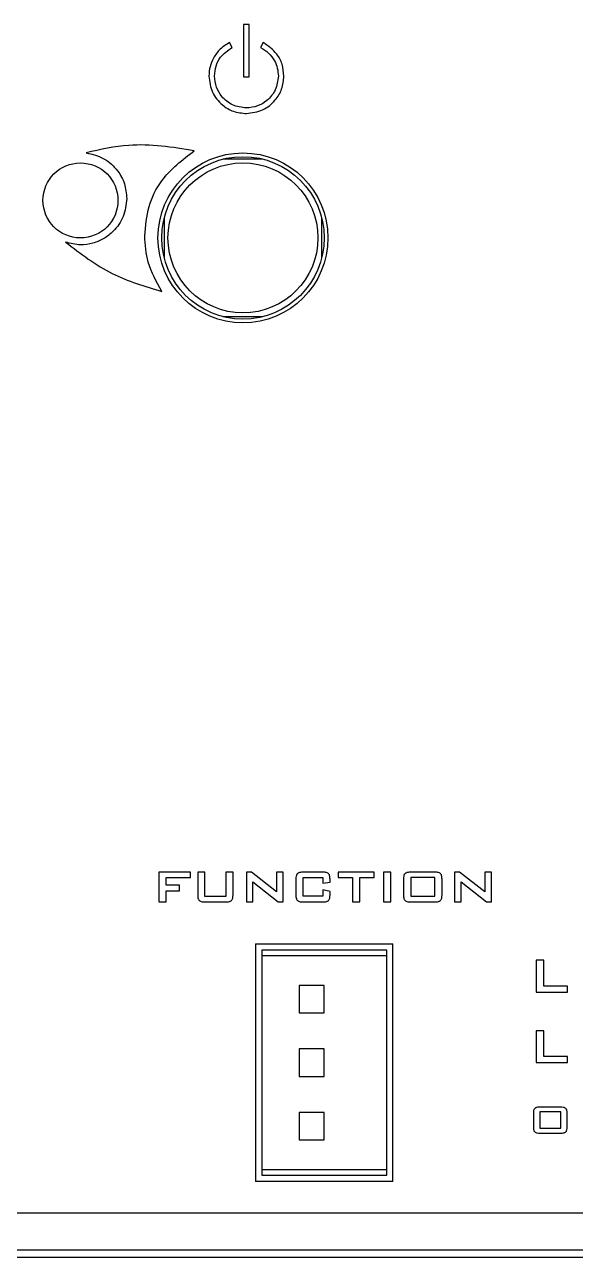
# Model space of a CAD drawing. Header units: millimetres. Extents: x 8 to 774, y 1 to 562.
# Drawn here: x 150.16 to 172.19, y 260.76 to 310.08 of the extents above; entities that cross this region are included whole.
import ezdxf

# ---------------------------------------------------------------- set-up
doc = ezdxf.new("R2010")
doc.units = ezdxf.units.MM
doc.layers.get('0').update_dxf_attribs({"lineweight": 9})

# ---------------------------------------------------------------- blocks, each defined once
blk = doc.blocks.new('A$C396656B2')
at = {"color": 7, "linetype": 'Continuous', "lineweight": 30}
for p, q in [((41.002, -40.968), (40.781, -40.968)), ((40.781, -40.968), (40.781, -43.051)), ((41.002, -43.051), (41.002, -40.968)), ((40.32, -41.882), (40.221, -41.683)), ((41.562, -41.683), (41.462, -41.882)), ((40.781, -43.051), (41.002, -43.051)), ((41.554, -46.35), (39.954, -46.35)), ((37.604, -48.7), (37.604, -50.3)), ((43.904, -50.3), (43.904, -48.7)), ((39.954, -52.65), (41.554, -52.65)), ((38.659, -74.877), (37.393, -74.877)), ((37.393, -74.877), (37.393, -76.07)), ((38.659, -75.09), (38.659, -74.877)), ((39.234, -74.877), (38.944, -74.877)), ((38.944, -74.877), (38.944, -75.787)), ((39.234, -75.847), (39.234, -74.877)), ((40.358, -74.877), (40.065, -74.877)), ((40.065, -74.877), (40.065, -75.847)), ((40.358, -75.787), (40.358, -74.877)), ((41.089, -74.877), (40.889, -74.877)), ((40.889, -74.877), (40.889, -76.07)), ((42.101, -75.669), (41.089, -74.877)), ((42.365, -74.877), (42.101, -74.877)), ((42.101, -74.877), (42.101, -75.669)), ((42.365, -76.07), (42.365, -74.877)), ((43.925, -74.877), (43.179, -74.877)), ((46.004, -74.877), (44.56, -74.877)), ((44.56, -74.877), (44.56, -75.09)), ((46.004, -75.09), (46.004, -74.877)), ((46.67, -74.877), (46.38, -74.877)), ((46.38, -74.877), (46.38, -76.07)), ((46.67, -76.07), (46.67, -74.877)), ((48.406, -74.877), (47.483, -74.877)), ((49.419, -74.877), (49.219, -74.877)), ((49.219, -74.877), (49.219, -76.07)), ((50.432, -75.669), (49.419, -74.877)), ((50.695, -74.877), (50.432, -74.877)), ((50.432, -74.877), (50.432, -75.669)), ((50.695, -76.07), (50.695, -74.877)), ((37.686, -75.402), (37.686, -75.09)), ((37.686, -75.09), (38.659, -75.09)), ((38.21, -75.402), (37.686, -75.402)), ((38.21, -75.623), (38.21, -75.402)), ((41.153, -76.07), (41.153, -75.265)), ((41.153, -75.265), (42.163, -76.07)), ((42.869, -75.158), (42.869, -75.787)), ((43.16, -75.841), (43.16, -75.096)), ((43.16, -75.096), (43.944, -75.096)), ((43.944, -75.096), (43.944, -75.316)), ((43.944, -75.316), (44.237, -75.273)), ((44.237, -75.273), (44.237, -75.158)), ((44.56, -75.09), (45.136, -75.09)), ((45.136, -75.09), (45.136, -76.07)), ((45.427, -76.07), (45.427, -75.09)), ((45.427, -75.09), (46.004, -75.09)), ((47.173, -75.158), (47.173, -75.787)), ((48.426, -75.096), (47.463, -75.096)), ((47.463, -75.096), (47.463, -75.841)), ((48.426, -75.841), (48.426, -75.096)), ((48.716, -75.787), (48.716, -75.158)), ((49.484, -76.07), (49.484, -75.265)), ((49.484, -75.265), (50.494, -76.07)), ((37.686, -76.07), (37.686, -75.623)), ((37.686, -75.623), (38.21, -75.623)), ((40.065, -75.847), (39.234, -75.847)), ((43.944, -75.841), (43.16, -75.841)), ((44.237, -75.647), (43.944, -75.588)), ((43.944, -75.588), (43.944, -75.841)), ((44.237, -75.787), (44.237, -75.647)), ((47.463, -75.841), (48.426, -75.841)), ((37.393, -76.07), (37.686, -76.07)), ((39.254, -76.07), (40.044, -76.07)), ((40.889, -76.07), (41.153, -76.07)), ((42.163, -76.07), (42.365, -76.07)), ((43.179, -76.07), (43.925, -76.07)), ((45.136, -76.07), (45.427, -76.07)), ((46.38, -76.07), (46.67, -76.07)), ((47.483, -76.07), (48.406, -76.07)), ((49.219, -76.07), (49.484, -76.07)), ((50.494, -76.07), (50.695, -76.07)), ((41.255, -77.75), (41.255, -87.251)), ((41.255, -77.75), (46.754, -77.75)), ((46.754, -87.251), (46.754, -77.75)), ((46.504, -78), (41.504, -78)), ((41.504, -78), (41.504, -87)), ((46.504, -78.22), (41.504, -78.22)), ((46.504, -87), (46.504, -78)), ((52.784, -78.402), (52.488, -78.402)), ((52.488, -78.402), (52.488, -79.677)), ((52.784, -79.437), (52.784, -78.402)), ((44.004, -79.41), (43.004, -79.41)), ((43.004, -79.41), (43.004, -80.51)), ((44.004, -80.51), (44.004, -79.41)), ((52.488, -79.677), (53.74, -79.677)), ((53.74, -79.437), (52.784, -79.437)), ((53.74, -79.677), (53.74, -79.437)), ((43.004, -80.51), (44.004, -80.51)), ((52.488, -81.225), (52.488, -82.499)), ((52.784, -81.225), (52.488, -81.225)), ((52.784, -82.259), (52.784, -81.225)), ((43.004, -81.95), (43.004, -83.05)), ((44.004, -81.95), (43.004, -81.95)), ((44.004, -83.05), (44.004, -81.95)), ((53.74, -82.259), (52.784, -82.259)), ((53.74, -82.499), (53.74, -82.259)), ((52.488, -82.499), (53.74, -82.499)), ((43.004, -83.05), (44.004, -83.05)), ((53.449, -84.278), (52.641, -84.278)), ((44.004, -84.49), (43.004, -84.49)), ((43.004, -84.49), (43.004, -85.59)), ((44.004, -85.59), (44.004, -84.49)), ((52.37, -84.524), (52.37, -85.074)), ((53.465, -84.469), (52.624, -84.469)), ((52.624, -84.469), (52.624, -85.122)), ((53.465, -85.122), (53.465, -84.469)), ((53.72, -85.074), (53.72, -84.524)), ((52.624, -85.122), (53.465, -85.122)), ((52.641, -85.322), (53.449, -85.322)), ((43.004, -85.59), (44.004, -85.59)), ((41.504, -86.78), (46.504, -86.78)), ((46.754, -87.251), (41.255, -87.251)), ((41.504, -87), (46.504, -87)), ((30.255, -88.501), (85.255, -88.501)), ((87.754, -90), (27.754, -90)), ((88.043, -90.289), (27.466, -90.289))]:
    blk.add_line(p, q, dxfattribs=at)
for centre, radius in [((40.754, -49.5), 3.4), ((40.754, -49.5), 3.25), ((34.255, -48), 1.5), ((40.754, -49.5), 3)]:
    blk.add_circle(centre, radius, dxfattribs=at)
for points, knots in [([(40.221, -41.683), (40.09, -41.764), (39.829, -41.925), (39.572, -42.276), (39.418, -42.649), (39.401, -42.897), (39.391, -43.023)], [0, 0, 0, 0, 0.276078, 0.551849, 0.772177, 1, 1, 1, 1]), ([(39.613, -43.023), (39.626, -42.888), (39.651, -42.622), (39.872, -42.191), (40.151, -41.998), (40.32, -41.882)], [0, 0, 0, 0, 0.288872, 0.567667, 1, 1, 1, 1]), ([(41.462, -41.882), (41.573, -41.95), (41.796, -42.087), (42.015, -42.386), (42.146, -42.705), (42.161, -42.916), (42.169, -43.023)], [0, 0, 0, 0, 0.276277, 0.551991, 0.772211, 1, 1, 1, 1]), ([(42.392, -43.023), (42.377, -42.864), (42.347, -42.552), (42.088, -42.046), (41.761, -41.82), (41.562, -41.683)], [0, 0, 0, 0, 0.288892, 0.567735, 1, 1, 1, 1]), ([(39.391, -43.023), (39.42, -43.247), (39.477, -43.686), (39.878, -44.174), (40.368, -44.47), (40.715, -44.505), (40.891, -44.523)], [0, 0, 0, 0, 0.283695, 0.55797, 0.775103, 1, 1, 1, 1]), ([(40.891, -44.301), (40.701, -44.276), (40.327, -44.227), (39.912, -43.886), (39.66, -43.469), (39.629, -43.174), (39.613, -43.023)], [0, 0, 0, 0, 0.283706, 0.557881, 0.774992, 1, 1, 1, 1]), ([(42.169, -43.023), (42.144, -43.214), (42.095, -43.588), (41.754, -44.003), (41.338, -44.255), (41.042, -44.286), (40.891, -44.301)], [0, 0, 0, 0, 0.283723, 0.557859, 0.774938, 1, 1, 1, 1]), ([(40.891, -44.523), (41.115, -44.494), (41.555, -44.437), (42.043, -44.037), (42.338, -43.547), (42.374, -43.2), (42.392, -43.023)], [0, 0, 0, 0, 0.28368, 0.557945, 0.775072, 1, 1, 1, 1]), ([(38.807, -46.014), (37.93, -45.874), (36.479, -45.644), (35.053, -45.966), (34.488, -46.094)], [0, 0, 0, 0, 0.604113, 1, 1, 1, 1]), ([(34.488, -46.094), (34.734, -46.155), (35.218, -46.275), (35.737, -46.759), (36.051, -47.327), (36.088, -47.722), (36.107, -47.923)], [0, 0, 0, 0, 0.281315, 0.555999, 0.773916, 1, 1, 1, 1]), ([(36.825, -49.423), (36.861, -49.027), (36.931, -48.249), (37.544, -46.977), (38.33, -46.378), (38.807, -46.014)], [0, 0, 0, 0, 0.289009, 0.568017, 1, 1, 1, 1]), ([(36.107, -47.923), (36.079, -48.17), (36.023, -48.655), (35.64, -49.199), (35.199, -49.542), (34.748, -49.73), (34.216, -49.811), (33.856, -49.72), (33.659, -49.669)], [0, 0, 0, 0, 0.210058, 0.412842, 0.548145, 0.685342, 0.827316, 1, 1, 1, 1]), ([(33.659, -49.669), (34.26, -50.13), (35.424, -51.022), (36.83, -51.437), (37.51, -51.638)], [0, 0, 0, 0, 0.516145, 1, 1, 1, 1]), ([(37.51, -51.638), (37.294, -51.258), (36.903, -50.567), (36.849, -49.778), (36.825, -49.423)], [0, 0, 0, 0, 0.550543, 1, 1, 1, 1]), ([(42.933, -74.936), (42.922, -74.949), (42.897, -74.978), (42.873, -75.055), (42.871, -75.117), (42.869, -75.158)], [0, 0, 0, 0, 0.218887, 0.477615, 1, 1, 1, 1]), ([(43.179, -74.877), (43.123, -74.878), (43.05, -74.881), (42.968, -74.91), (42.944, -74.928), (42.933, -74.936)], [0, 0, 0, 0, 0.651984, 0.840606, 1, 1, 1, 1]), ([(44.173, -74.936), (44.159, -74.925), (44.126, -74.902), (44.04, -74.881), (43.971, -74.878), (43.925, -74.877)], [0, 0, 0, 0, 0.205532, 0.463065, 1, 1, 1, 1]), ([(44.237, -75.158), (44.235, -75.107), (44.232, -75.041), (44.201, -74.967), (44.182, -74.946), (44.173, -74.936)], [0, 0, 0, 0, 0.638521, 0.830177, 1, 1, 1, 1]), ([(47.236, -74.936), (47.225, -74.949), (47.201, -74.978), (47.177, -75.055), (47.174, -75.117), (47.173, -75.158)], [0, 0, 0, 0, 0.218107, 0.476911, 1, 1, 1, 1]), ([(47.483, -74.877), (47.426, -74.878), (47.353, -74.881), (47.271, -74.909), (47.247, -74.928), (47.236, -74.936)], [0, 0, 0, 0, 0.652692, 0.841003, 1, 1, 1, 1]), ([(48.654, -74.936), (48.639, -74.925), (48.607, -74.902), (48.521, -74.881), (48.453, -74.878), (48.406, -74.877)], [0, 0, 0, 0, 0.203688, 0.460974, 1, 1, 1, 1]), ([(48.716, -75.158), (48.714, -75.107), (48.712, -75.041), (48.681, -74.967), (48.662, -74.946), (48.654, -74.936)], [0, 0, 0, 0, 0.639621, 0.830988, 1, 1, 1, 1]), ([(38.944, -75.787), (38.946, -75.839), (38.949, -75.905), (38.98, -75.98), (38.999, -76.001), (39.008, -76.011)], [0, 0, 0, 0, 0.641156, 0.832042, 1, 1, 1, 1]), ([(40.293, -76.01), (40.304, -75.997), (40.329, -75.968), (40.354, -75.891), (40.357, -75.829), (40.358, -75.787)], [0, 0, 0, 0, 0.219898, 0.478149, 1, 1, 1, 1]), ([(42.869, -75.787), (42.871, -75.839), (42.874, -75.905), (42.906, -75.979), (42.925, -76.001), (42.934, -76.011)], [0, 0, 0, 0, 0.64087, 0.831951, 1, 1, 1, 1]), ([(44.173, -76.01), (44.184, -75.997), (44.209, -75.968), (44.233, -75.891), (44.236, -75.829), (44.237, -75.787)], [0, 0, 0, 0, 0.21911, 0.477437, 1, 1, 1, 1]), ([(47.173, -75.787), (47.175, -75.839), (47.177, -75.905), (47.208, -75.979), (47.227, -76.001), (47.236, -76.011)], [0, 0, 0, 0, 0.641975, 0.832766, 1, 1, 1, 1]), ([(48.652, -76.011), (48.663, -75.997), (48.688, -75.969), (48.712, -75.891), (48.715, -75.829), (48.716, -75.787)], [0, 0, 0, 0, 0.216687, 0.475018, 1, 1, 1, 1]), ([(39.008, -76.011), (39.023, -76.021), (39.056, -76.045), (39.14, -76.066), (39.208, -76.068), (39.254, -76.07)], [0, 0, 0, 0, 0.207625, 0.46545, 1, 1, 1, 1]), ([(40.044, -76.07), (40.101, -76.068), (40.174, -76.066), (40.257, -76.037), (40.282, -76.018), (40.293, -76.01)], [0, 0, 0, 0, 0.651544, 0.840152, 1, 1, 1, 1]), ([(42.934, -76.011), (42.948, -76.021), (42.981, -76.045), (43.066, -76.066), (43.133, -76.068), (43.179, -76.07)], [0, 0, 0, 0, 0.209547, 0.468075, 1, 1, 1, 1]), ([(43.925, -76.07), (43.981, -76.068), (44.055, -76.066), (44.138, -76.037), (44.162, -76.018), (44.173, -76.01)], [0, 0, 0, 0, 0.652613, 0.840927, 1, 1, 1, 1]), ([(47.236, -76.011), (47.251, -76.021), (47.283, -76.045), (47.368, -76.066), (47.437, -76.068), (47.483, -76.07)], [0, 0, 0, 0, 0.207127, 0.464667, 1, 1, 1, 1]), ([(48.406, -76.07), (48.463, -76.068), (48.535, -76.066), (48.617, -76.037), (48.641, -76.019), (48.652, -76.011)], [0, 0, 0, 0, 0.651541, 0.840087, 1, 1, 1, 1]), ([(52.425, -84.329), (52.415, -84.341), (52.394, -84.366), (52.373, -84.434), (52.371, -84.488), (52.37, -84.524)], [0, 0, 0, 0, 0.216952, 0.475518, 1, 1, 1, 1]), ([(52.641, -84.278), (52.591, -84.279), (52.527, -84.281), (52.455, -84.306), (52.435, -84.322), (52.425, -84.329)], [0, 0, 0, 0, 0.653685, 0.841741, 1, 1, 1, 1]), ([(53.665, -84.329), (53.653, -84.32), (53.624, -84.3), (53.549, -84.281), (53.489, -84.279), (53.449, -84.278)], [0, 0, 0, 0, 0.204592, 0.462091, 1, 1, 1, 1]), ([(53.72, -84.524), (53.718, -84.479), (53.716, -84.421), (53.689, -84.357), (53.673, -84.338), (53.665, -84.329)], [0, 0, 0, 0, 0.641373, 0.832335, 1, 1, 1, 1]), ([(52.37, -85.074), (52.371, -85.119), (52.374, -85.177), (52.401, -85.242), (52.417, -85.261), (52.425, -85.27)], [0, 0, 0, 0, 0.641608, 0.832608, 1, 1, 1, 1]), ([(52.425, -85.27), (52.438, -85.279), (52.466, -85.299), (52.541, -85.318), (52.6, -85.32), (52.641, -85.322)], [0, 0, 0, 0, 0.205741, 0.463421, 1, 1, 1, 1]), ([(53.449, -85.322), (53.498, -85.32), (53.562, -85.318), (53.633, -85.293), (53.654, -85.277), (53.664, -85.27)], [0, 0, 0, 0, 0.652314, 0.840768, 1, 1, 1, 1]), ([(53.664, -85.27), (53.674, -85.258), (53.695, -85.233), (53.716, -85.165), (53.719, -85.111), (53.72, -85.074)], [0, 0, 0, 0, 0.217027, 0.475579, 1, 1, 1, 1])]:
    blk.add_open_spline(points, degree=3, knots=knots, dxfattribs=at)

msp = doc.modelspace()

# ---------------------------------------------------------------- block references
msp.add_blockref('A$C396656B2', (118.139, 351.045))

doc.saveas('drawing.dxf')
